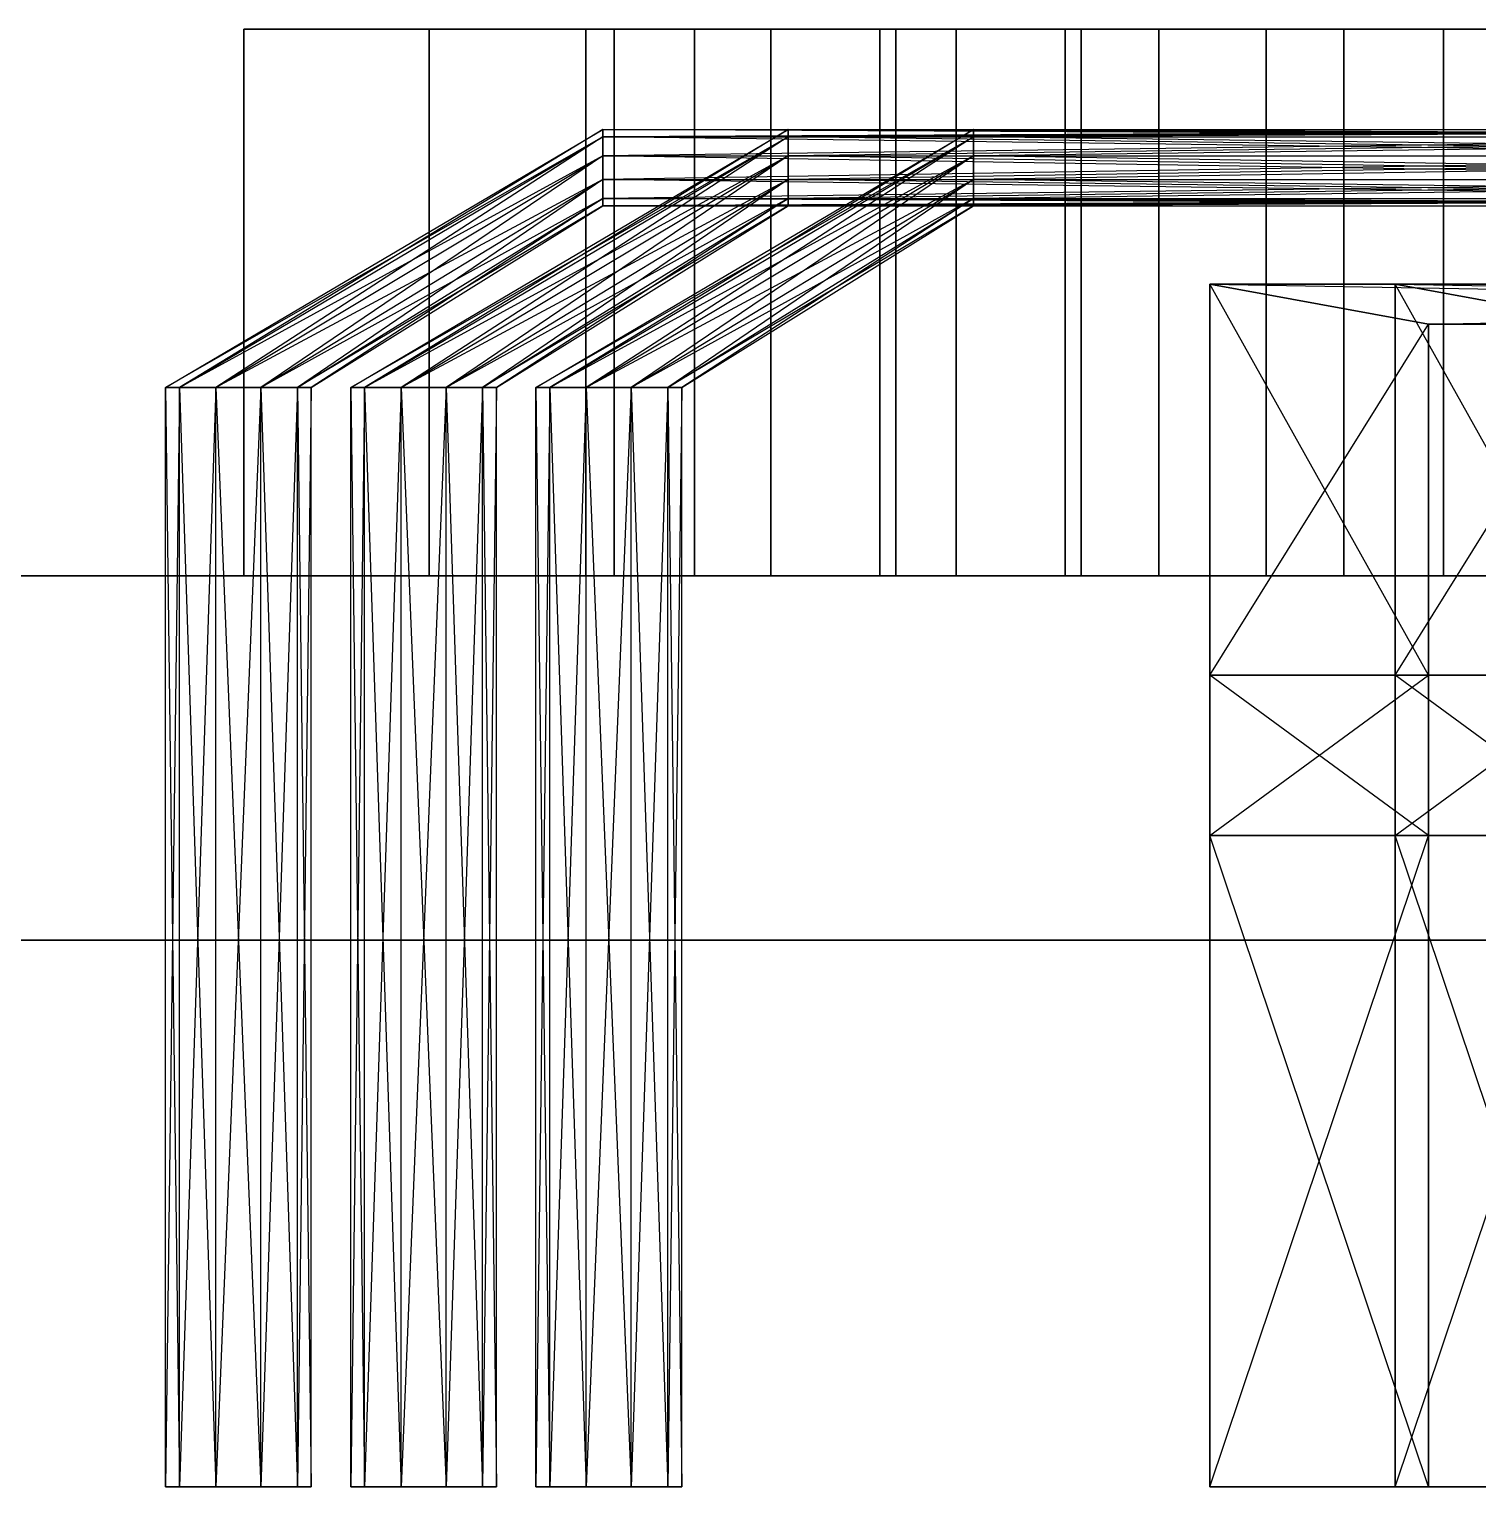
# Model space of a CAD drawing. Extents: x -2 to 217, y -2 to 10.
# Drawn here: x 12.442 to 16.416, y -2 to 2 of the extents above; entities that cross this region are included whole.
import ezdxf

# ---------------------------------------------------------------- set-up
doc = ezdxf.new("R2010")
doc.units = 0
doc.layers.add('UB3D', color=1, linetype='CONTINUOUS')

msp = doc.modelspace()

# ---------------------------------------------------------------- linework, layer by layer
at = {"layer": 'UB3D', "color": 251}
for points in [[(13.030834, 0.500101, -64.377832), (19.330834, 0.500101, -64.377832), (19.330834, 2.000101, -64.377832), (13.030834, 2.000101, -64.377832)], [(19.330834, 0.500101, -74.477832), (13.030834, 0.500101, -74.477832), (13.030834, 2.000101, -74.477832), (19.330834, 2.000101, -74.477832)], [(13.030834, 0.500101, -74.477832), (13.030834, 0.500101, -64.377832), (13.030834, 2.000101, -64.377832), (13.030834, 2.000101, -74.477832)], [(13.030834, 2.000101, -74.477832), (19.330834, 2.000101, -74.477832), (19.330834, 2.000101, -64.377832)], [(13.030834, 2.000101, -74.477832), (19.330834, 2.000101, -64.377832), (13.030834, 2.000101, -64.377832)], [(13.030834, 2.000101, -74.477832), (13.030834, 2.000101, -64.377832), (13.030834, 2.000101, -74.477832)], [(13.538834, 0.500101, -27.293832), (19.838834, 0.500101, -27.293832), (19.838834, 2.000101, -27.293832), (13.538834, 2.000101, -27.293832)], [(19.838834, 0.500101, -37.393832), (13.538834, 0.500101, -37.393832), (13.538834, 2.000101, -37.393832), (19.838834, 2.000101, -37.393832)], [(13.538834, 0.500101, -37.393832), (13.538834, 0.500101, -27.293832), (13.538834, 2.000101, -27.293832), (13.538834, 2.000101, -37.393832)], [(13.538834, 2.000101, -37.393832), (19.838834, 2.000101, -37.393832), (19.838834, 2.000101, -27.293832)], [(13.538834, 2.000101, -37.393832), (19.838834, 2.000101, -27.293832), (13.538834, 2.000101, -27.293832)], [(13.538834, 2.000101, -37.393832), (13.538834, 2.000101, -27.293832), (13.538834, 2.000101, -37.393832)], [(13.538834, 0.500101, 11.822168), (19.838834, 0.500101, 11.822168), (19.838834, 2.000101, 11.822168), (13.538834, 2.000101, 11.822168)], [(19.838834, 0.500101, 1.722168), (13.538834, 0.500101, 1.722168), (13.538834, 2.000101, 1.722168), (19.838834, 2.000101, 1.722168)], [(13.538834, 0.500101, 1.722168), (13.538834, 0.500101, 11.822168), (13.538834, 2.000101, 11.822168), (13.538834, 2.000101, 1.722168)], [(13.538834, 2.000101, 1.722168), (19.838834, 2.000101, 1.722168), (19.838834, 2.000101, 11.822168)], [(13.538834, 2.000101, 1.722168), (19.838834, 2.000101, 11.822168), (13.538834, 2.000101, 11.822168)], [(13.538834, 2.000101, 1.722168), (13.538834, 2.000101, 11.822168), (13.538834, 2.000101, 1.722168)], [(14.046834, 0.500101, 50.938168), (20.346834, 0.500101, 50.938168), (20.346834, 2.000101, 50.938168), (14.046834, 2.000101, 50.938168)], [(20.346834, 0.500101, 40.838168), (14.046834, 0.500101, 40.838168), (14.046834, 2.000101, 40.838168), (20.346834, 2.000101, 40.838168)], [(14.046834, 0.500101, 40.838168), (14.046834, 0.500101, 50.938168), (14.046834, 2.000101, 50.938168), (14.046834, 2.000101, 40.838168)], [(14.046834, 2.000101, 40.838168), (20.346834, 2.000101, 40.838168), (20.346834, 2.000101, 50.938168)], [(14.046834, 2.000101, 40.838168), (20.346834, 2.000101, 50.938168), (14.046834, 2.000101, 50.938168)], [(14.046834, 2.000101, 40.838168), (14.046834, 2.000101, 50.938168), (14.046834, 2.000101, 40.838168)], [(14.267376, 2, -68.316344), (14.267376, 0.5, -68.316344), (13.96865, 0.5, -69.03753), (13.96865, 2, -69.03753)], [(13.96865, 2, -69.03753), (13.96865, 0.5, -69.03753), (13.96865, 0.5, -69.818134), (13.96865, 2, -69.818134)], [(13.96865, 2, -69.818134), (13.96865, 0.5, -69.818134), (14.267376, 0.5, -70.539318), (14.267376, 2, -70.539318)], [(14.819346, 2, -67.764374), (14.819346, 0.5, -67.764374), (14.267376, 0.5, -68.316344), (14.267376, 2, -68.316344)], [(14.267376, 2, -70.539318), (14.267376, 0.5, -70.539318), (14.819346, 0.5, -71.09129), (14.819346, 2, -71.09129)], [(14.775376, 2, -31.232344), (14.775376, 0.5, -31.232344), (14.47665, 0.5, -31.95353), (14.47665, 2, -31.95353)], [(14.47665, 2, -31.95353), (14.47665, 0.5, -31.95353), (14.47665, 0.5, -32.734134), (14.47665, 2, -32.734134)], [(14.47665, 2, -32.734134), (14.47665, 0.5, -32.734134), (14.775376, 0.5, -33.455318), (14.775376, 2, -33.455318)], [(14.775376, 2, 7.883656), (14.775376, 0.5, 7.883656), (14.47665, 0.5, 7.16247), (14.47665, 2, 7.16247)], [(14.47665, 2, 7.16247), (14.47665, 0.5, 7.16247), (14.47665, 0.5, 6.381866), (14.47665, 2, 6.381866)], [(14.47665, 2, 6.381866), (14.47665, 0.5, 6.381866), (14.775376, 0.5, 5.660682), (14.775376, 2, 5.660682)], [(15.327346, 2, -30.680374), (15.327346, 0.5, -30.680374), (14.775376, 0.5, -31.232344), (14.775376, 2, -31.232344)], [(14.775376, 2, -33.455318), (14.775376, 0.5, -33.455318), (15.327346, 0.5, -34.00729), (15.327346, 2, -34.00729)], [(15.327346, 2, 8.435626), (15.327346, 0.5, 8.435626), (14.775376, 0.5, 7.883656), (14.775376, 2, 7.883656)], [(14.775376, 2, 5.660682), (14.775376, 0.5, 5.660682), (15.327346, 0.5, 5.10871), (15.327346, 2, 5.10871)], [(15.540532, 2, -67.465648), (15.540532, 0.5, -67.465648), (14.819346, 0.5, -67.764374), (14.819346, 2, -67.764374)], [(14.819346, 2, -71.09129), (14.819346, 0.5, -71.09129), (15.540532, 0.5, -71.390014), (15.540532, 2, -71.390014)], [(15.283376, 2, 46.999656), (15.283376, 0.5, 46.999656), (14.98465, 0.5, 46.27847), (14.98465, 2, 46.27847)], [(14.98465, 2, 46.27847), (14.98465, 0.5, 46.27847), (14.98465, 0.5, 45.497866), (14.98465, 2, 45.497866)], [(14.98465, 2, 45.497866), (14.98465, 0.5, 45.497866), (15.283376, 0.5, 44.776682), (15.283376, 2, 44.776682)], [(15.835346, 2, 47.551626), (15.835346, 0.5, 47.551626), (15.283376, 0.5, 46.999656), (15.283376, 2, 46.999656)], [(15.283376, 2, 44.776682), (15.283376, 0.5, 44.776682), (15.835346, 0.5, 44.22471), (15.835346, 2, 44.22471)], [(16.048532, 2, -30.381648), (16.048532, 0.5, -30.381648), (15.327346, 0.5, -30.680374), (15.327346, 2, -30.680374)], [(15.327346, 2, -34.00729), (15.327346, 0.5, -34.00729), (16.048532, 0.5, -34.306014), (16.048532, 2, -34.306014)], [(16.048532, 2, 8.734352), (16.048532, 0.5, 8.734352), (15.327346, 0.5, 8.435626), (15.327346, 2, 8.435626)], [(15.327346, 2, 5.10871), (15.327346, 0.5, 5.10871), (16.048532, 0.5, 4.809986), (16.048532, 2, 4.809986)], [(16.321136, 2, -67.465648), (16.321136, 0.5, -67.465648), (15.540532, 0.5, -67.465648), (15.540532, 2, -67.465648)], [(15.540532, 2, -71.390014), (15.540532, 0.5, -71.390014), (16.321136, 0.5, -71.390014), (16.321136, 2, -71.390014)], [(16.556532, 2, 47.850352), (16.556532, 0.5, 47.850352), (15.835346, 0.5, 47.551626), (15.835346, 2, 47.551626)], [(15.835346, 2, 44.22471), (15.835346, 0.5, 44.22471), (16.556532, 0.5, 43.925986), (16.556532, 2, 43.925986)], [(16.829136, 2, -30.381648), (16.829136, 0.5, -30.381648), (16.048532, 0.5, -30.381648), (16.048532, 2, -30.381648)], [(16.048532, 2, -34.306014), (16.048532, 0.5, -34.306014), (16.829136, 0.5, -34.306014), (16.829136, 2, -34.306014)], [(16.829136, 2, 8.734352), (16.829136, 0.5, 8.734352), (16.048532, 0.5, 8.734352), (16.048532, 2, 8.734352)], [(16.048532, 2, 4.809986), (16.048532, 0.5, 4.809986), (16.829136, 0.5, 4.809986), (16.829136, 2, 4.809986)], [(17.04232, 2, -67.764374), (17.04232, 0.5, -67.764374), (16.321136, 0.5, -67.465648), (16.321136, 2, -67.465648)], [(16.321136, 2, -71.390014), (16.321136, 0.5, -71.390014), (17.04232, 0.5, -71.09129), (17.04232, 2, -71.09129)], [(13.030834, 0.500101, -64.377832), (19.330834, 0.500101, -64.377832), (19.330834, 0.500101, -74.477832)], [(13.030834, 0.500101, -64.377832), (19.330834, 0.500101, -74.477832), (13.030834, 0.500101, -74.477832)], [(13.030834, 0.500101, -64.377832), (13.030834, 0.500101, -74.477832), (13.030834, 0.500101, -64.377832)], [(13.538834, 0.500101, -27.293832), (19.838834, 0.500101, -27.293832), (19.838834, 0.500101, -37.393832)], [(13.538834, 0.500101, -27.293832), (19.838834, 0.500101, -37.393832), (13.538834, 0.500101, -37.393832)], [(13.538834, 0.500101, -27.293832), (13.538834, 0.500101, -37.393832), (13.538834, 0.500101, -27.293832)], [(13.538834, 0.500101, 11.822168), (19.838834, 0.500101, 11.822168), (19.838834, 0.500101, 1.722168)], [(13.538834, 0.500101, 11.822168), (19.838834, 0.500101, 1.722168), (13.538834, 0.500101, 1.722168)], [(13.538834, 0.500101, 11.822168), (13.538834, 0.500101, 1.722168), (13.538834, 0.500101, 11.822168)], [(14.046834, 0.500101, 50.938168), (20.346834, 0.500101, 50.938168), (20.346834, 0.500101, 40.838168)], [(14.046834, 0.500101, 50.938168), (20.346834, 0.500101, 40.838168), (14.046834, 0.500101, 40.838168)], [(14.046834, 0.500101, 50.938168), (14.046834, 0.500101, 40.838168), (14.046834, 0.500101, 50.938168)]]:
    msp.add_3dface(points, dxfattribs=at)
at = {"layer": 'UB3D', "color": 254}
for points in [[(14.016, 1.705058, -53.7304), (12.816, 1.016807, -53.848), (14.016, 1.725101, -53.848)], [(12.816, 1.016807, -53.848), (14.016, 1.725101, -53.848), (12.8542, 1.016807, -53.9656)], [(14.016, 1.725101, -53.848), (12.8542, 1.016807, -53.9656), (14.016, 1.705058, -53.9656)], [(14.524, 1.705058, -16.6464), (13.324, 1.016807, -16.764), (14.524, 1.725101, -16.764)], [(13.324, 1.016807, -16.764), (14.524, 1.725101, -16.764), (13.3622, 1.016807, -16.8816)], [(14.524, 1.705058, 22.4696), (13.324, 1.016807, 22.352), (14.524, 1.725101, 22.352)], [(13.324, 1.016807, 22.352), (14.524, 1.725101, 22.352), (13.3622, 1.016807, 22.2344)], [(14.524, 1.725101, -16.764), (13.3622, 1.016807, -16.8816), (14.524, 1.705058, -16.8816)], [(14.524, 1.725101, 22.352), (13.3622, 1.016807, 22.2344), (14.524, 1.705058, 22.2344)], [(15.032, 1.705058, 61.5856), (13.832, 1.016807, 61.468), (15.032, 1.725101, 61.468)], [(13.832, 1.016807, 61.468), (15.032, 1.725101, 61.468), (13.8702, 1.016807, 61.3504)], [(15.032, 1.725101, 61.468), (13.8702, 1.016807, 61.3504), (15.032, 1.705058, 61.3504)], [(14.016, 1.705058, -53.7304), (18.016, 1.705058, -53.7304), (14.016, 1.725101, -53.848)], [(18.016, 1.705058, -53.7304), (14.016, 1.725101, -53.848), (18.016, 1.725101, -53.848)], [(14.016, 1.725101, -53.848), (18.016, 1.725101, -53.848), (14.016, 1.705058, -53.9656)], [(18.016, 1.725101, -53.848), (14.016, 1.705058, -53.9656), (18.016, 1.705058, -53.9656)], [(14.524, 1.705058, -16.6464), (18.524, 1.705058, -16.6464), (14.524, 1.725101, -16.764)], [(18.524, 1.705058, -16.6464), (14.524, 1.725101, -16.764), (18.524, 1.725101, -16.764)], [(14.524, 1.725101, -16.764), (18.524, 1.725101, -16.764), (14.524, 1.705058, -16.8816)], [(18.524, 1.725101, -16.764), (14.524, 1.705058, -16.8816), (18.524, 1.705058, -16.8816)], [(14.524, 1.705058, 22.4696), (18.524, 1.705058, 22.4696), (14.524, 1.725101, 22.352)], [(18.524, 1.705058, 22.4696), (14.524, 1.725101, 22.352), (18.524, 1.725101, 22.352)], [(14.524, 1.725101, 22.352), (18.524, 1.725101, 22.352), (14.524, 1.705058, 22.2344)], [(18.524, 1.725101, 22.352), (14.524, 1.705058, 22.2344), (18.524, 1.705058, 22.2344)], [(15.032, 1.705058, 61.5856), (19.032, 1.705058, 61.5856), (15.032, 1.725101, 61.468)], [(19.032, 1.705058, 61.5856), (15.032, 1.725101, 61.468), (19.032, 1.725101, 61.468)], [(15.032, 1.725101, 61.468), (19.032, 1.725101, 61.468), (15.032, 1.705058, 61.3504)], [(19.032, 1.725101, 61.468), (15.032, 1.705058, 61.3504), (19.032, 1.705058, 61.3504)], [(12.8542, 1.016807, -53.7304), (14.016, 1.705058, -53.7304), (12.816, 1.016807, -53.848)], [(14.016, 1.652592, -53.6578), (12.8542, 1.016807, -53.7304), (14.016, 1.705058, -53.7304)], [(12.8542, 1.016807, -53.9656), (14.016, 1.705058, -53.9656), (12.9542, 1.016807, -54.0382)], [(14.016, 1.705058, -53.9656), (12.9542, 1.016807, -54.0382), (14.016, 1.652592, -54.0382)], [(13.3622, 1.016807, -16.6464), (14.524, 1.705058, -16.6464), (13.324, 1.016807, -16.764)], [(13.3622, 1.016807, 22.4696), (14.524, 1.705058, 22.4696), (13.324, 1.016807, 22.352)], [(14.524, 1.652592, -16.5738), (13.3622, 1.016807, -16.6464), (14.524, 1.705058, -16.6464)], [(13.3622, 1.016807, -16.8816), (14.524, 1.705058, -16.8816), (13.4622, 1.016807, -16.9542)], [(14.524, 1.652592, 22.5422), (13.3622, 1.016807, 22.4696), (14.524, 1.705058, 22.4696)], [(13.3622, 1.016807, 22.2344), (14.524, 1.705058, 22.2344), (13.4622, 1.016807, 22.1618)], [(14.524, 1.705058, -16.8816), (13.4622, 1.016807, -16.9542), (14.524, 1.652592, -16.9542)], [(14.524, 1.705058, 22.2344), (13.4622, 1.016807, 22.1618), (14.524, 1.652592, 22.1618)], [(13.8702, 1.016807, 61.5856), (15.032, 1.705058, 61.5856), (13.832, 1.016807, 61.468)], [(15.032, 1.652592, 61.6582), (13.8702, 1.016807, 61.5856), (15.032, 1.705058, 61.5856)], [(13.8702, 1.016807, 61.3504), (15.032, 1.705058, 61.3504), (13.9702, 1.016807, 61.2778)], [(15.032, 1.705058, 61.3504), (13.9702, 1.016807, 61.2778), (15.032, 1.652592, 61.2778)], [(14.016, 1.652592, -53.6578), (18.016, 1.652592, -53.6578), (14.016, 1.705058, -53.7304)], [(18.016, 1.652592, -53.6578), (14.016, 1.705058, -53.7304), (18.016, 1.705058, -53.7304)], [(14.016, 1.705058, -53.9656), (18.016, 1.705058, -53.9656), (14.016, 1.652592, -54.0382)], [(18.016, 1.705058, -53.9656), (14.016, 1.652592, -54.0382), (18.016, 1.652592, -54.0382)], [(14.524, 1.652592, -16.5738), (18.524, 1.652592, -16.5738), (14.524, 1.705058, -16.6464)], [(18.524, 1.652592, -16.5738), (14.524, 1.705058, -16.6464), (18.524, 1.705058, -16.6464)], [(14.524, 1.705058, -16.8816), (18.524, 1.705058, -16.8816), (14.524, 1.652592, -16.9542)], [(18.524, 1.705058, -16.8816), (14.524, 1.652592, -16.9542), (18.524, 1.652592, -16.9542)], [(14.524, 1.652592, 22.5422), (18.524, 1.652592, 22.5422), (14.524, 1.705058, 22.4696)], [(18.524, 1.652592, 22.5422), (14.524, 1.705058, 22.4696), (18.524, 1.705058, 22.4696)], [(14.524, 1.705058, 22.2344), (18.524, 1.705058, 22.2344), (14.524, 1.652592, 22.1618)], [(18.524, 1.705058, 22.2344), (14.524, 1.652592, 22.1618), (18.524, 1.652592, 22.1618)], [(15.032, 1.652592, 61.6582), (19.032, 1.652592, 61.6582), (15.032, 1.705058, 61.5856)], [(19.032, 1.652592, 61.6582), (15.032, 1.705058, 61.5856), (19.032, 1.705058, 61.5856)], [(15.032, 1.705058, 61.3504), (19.032, 1.705058, 61.3504), (15.032, 1.652592, 61.2778)], [(19.032, 1.705058, 61.3504), (15.032, 1.652592, 61.2778), (19.032, 1.652592, 61.2778)], [(12.9542, 1.016807, -53.6578), (14.016, 1.652592, -53.6578), (12.8542, 1.016807, -53.7304)], [(14.016, 1.587744, -53.6578), (12.9542, 1.016807, -53.6578), (14.016, 1.652592, -53.6578)], [(12.9542, 1.016807, -54.0382), (14.016, 1.652592, -54.0382), (13.0778, 1.016807, -54.0382)], [(14.016, 1.652592, -54.0382), (13.0778, 1.016807, -54.0382), (14.016, 1.587744, -54.0382)], [(13.4622, 1.016807, -16.5738), (14.524, 1.652592, -16.5738), (13.3622, 1.016807, -16.6464)], [(13.4622, 1.016807, 22.5422), (14.524, 1.652592, 22.5422), (13.3622, 1.016807, 22.4696)], [(14.524, 1.587744, -16.5738), (13.4622, 1.016807, -16.5738), (14.524, 1.652592, -16.5738)], [(13.4622, 1.016807, -16.9542), (14.524, 1.652592, -16.9542), (13.5858, 1.016807, -16.9542)], [(14.524, 1.587744, 22.5422), (13.4622, 1.016807, 22.5422), (14.524, 1.652592, 22.5422)], [(13.4622, 1.016807, 22.1618), (14.524, 1.652592, 22.1618), (13.5858, 1.016807, 22.1618)], [(14.524, 1.652592, -16.9542), (13.5858, 1.016807, -16.9542), (14.524, 1.587744, -16.9542)], [(14.524, 1.652592, 22.1618), (13.5858, 1.016807, 22.1618), (14.524, 1.587744, 22.1618)], [(13.9702, 1.016807, 61.6582), (15.032, 1.652592, 61.6582), (13.8702, 1.016807, 61.5856)], [(15.032, 1.587744, 61.6582), (13.9702, 1.016807, 61.6582), (15.032, 1.652592, 61.6582)], [(13.9702, 1.016807, 61.2778), (15.032, 1.652592, 61.2778), (14.0938, 1.016807, 61.2778)], [(14.016, 1.587744, -53.6578), (18.016, 1.587744, -53.6578), (14.016, 1.652592, -53.6578)], [(18.016, 1.587744, -53.6578), (14.016, 1.652592, -53.6578), (18.016, 1.652592, -53.6578)], [(14.016, 1.652592, -54.0382), (18.016, 1.652592, -54.0382), (14.016, 1.587744, -54.0382)], [(18.016, 1.652592, -54.0382), (14.016, 1.587744, -54.0382), (18.016, 1.587744, -54.0382)], [(15.032, 1.652592, 61.2778), (14.0938, 1.016807, 61.2778), (15.032, 1.587744, 61.2778)], [(14.524, 1.587744, -16.5738), (18.524, 1.587744, -16.5738), (14.524, 1.652592, -16.5738)], [(18.524, 1.587744, -16.5738), (14.524, 1.652592, -16.5738), (18.524, 1.652592, -16.5738)], [(14.524, 1.652592, -16.9542), (18.524, 1.652592, -16.9542), (14.524, 1.587744, -16.9542)], [(18.524, 1.652592, -16.9542), (14.524, 1.587744, -16.9542), (18.524, 1.587744, -16.9542)], [(14.524, 1.587744, 22.5422), (18.524, 1.587744, 22.5422), (14.524, 1.652592, 22.5422)], [(18.524, 1.587744, 22.5422), (14.524, 1.652592, 22.5422), (18.524, 1.652592, 22.5422)], [(14.524, 1.652592, 22.1618), (18.524, 1.652592, 22.1618), (14.524, 1.587744, 22.1618)], [(18.524, 1.652592, 22.1618), (14.524, 1.587744, 22.1618), (18.524, 1.587744, 22.1618)], [(15.032, 1.587744, 61.6582), (19.032, 1.587744, 61.6582), (15.032, 1.652592, 61.6582)], [(19.032, 1.587744, 61.6582), (15.032, 1.652592, 61.6582), (19.032, 1.652592, 61.6582)], [(15.032, 1.652592, 61.2778), (19.032, 1.652592, 61.2778), (15.032, 1.587744, 61.2778)], [(19.032, 1.652592, 61.2778), (15.032, 1.587744, 61.2778), (19.032, 1.587744, 61.2778)], [(13.0778, 1.016807, -53.6578), (14.016, 1.587744, -53.6578), (12.9542, 1.016807, -53.6578)], [(14.016, 1.535278, -53.7304), (13.0778, 1.016807, -53.6578), (14.016, 1.587744, -53.6578)], [(13.0778, 1.016807, -54.0382), (14.016, 1.587744, -54.0382), (13.1778, 1.016807, -53.9656)], [(14.016, 1.587744, -54.0382), (13.1778, 1.016807, -53.9656), (14.016, 1.535278, -53.9656)], [(13.5858, 1.016807, -16.5738), (14.524, 1.587744, -16.5738), (13.4622, 1.016807, -16.5738)], [(13.5858, 1.016807, 22.5422), (14.524, 1.587744, 22.5422), (13.4622, 1.016807, 22.5422)], [(14.524, 1.535278, -16.6464), (13.5858, 1.016807, -16.5738), (14.524, 1.587744, -16.5738)], [(13.5858, 1.016807, -16.9542), (14.524, 1.587744, -16.9542), (13.6858, 1.016807, -16.8816)], [(14.524, 1.535278, 22.4696), (13.5858, 1.016807, 22.5422), (14.524, 1.587744, 22.5422)], [(13.5858, 1.016807, 22.1618), (14.524, 1.587744, 22.1618), (13.6858, 1.016807, 22.2344)], [(14.524, 1.587744, -16.9542), (13.6858, 1.016807, -16.8816), (14.524, 1.535278, -16.8816)], [(14.524, 1.587744, 22.1618), (13.6858, 1.016807, 22.2344), (14.524, 1.535278, 22.2344)], [(14.0938, 1.016807, 61.6582), (15.032, 1.587744, 61.6582), (13.9702, 1.016807, 61.6582)], [(14.016, 1.535278, -53.7304), (18.016, 1.535278, -53.7304), (14.016, 1.587744, -53.6578)], [(18.016, 1.535278, -53.7304), (14.016, 1.587744, -53.6578), (18.016, 1.587744, -53.6578)], [(14.016, 1.587744, -54.0382), (18.016, 1.587744, -54.0382), (14.016, 1.535278, -53.9656)], [(18.016, 1.587744, -54.0382), (14.016, 1.535278, -53.9656), (18.016, 1.535278, -53.9656)], [(15.032, 1.535278, 61.5856), (14.0938, 1.016807, 61.6582), (15.032, 1.587744, 61.6582)], [(14.0938, 1.016807, 61.2778), (15.032, 1.587744, 61.2778), (14.1938, 1.016807, 61.3504)], [(15.032, 1.587744, 61.2778), (14.1938, 1.016807, 61.3504), (15.032, 1.535278, 61.3504)], [(14.524, 1.535278, -16.6464), (18.524, 1.535278, -16.6464), (14.524, 1.587744, -16.5738)], [(18.524, 1.535278, -16.6464), (14.524, 1.587744, -16.5738), (18.524, 1.587744, -16.5738)], [(14.524, 1.587744, -16.9542), (18.524, 1.587744, -16.9542), (14.524, 1.535278, -16.8816)], [(18.524, 1.587744, -16.9542), (14.524, 1.535278, -16.8816), (18.524, 1.535278, -16.8816)], [(14.524, 1.535278, 22.4696), (18.524, 1.535278, 22.4696), (14.524, 1.587744, 22.5422)], [(18.524, 1.535278, 22.4696), (14.524, 1.587744, 22.5422), (18.524, 1.587744, 22.5422)], [(14.524, 1.587744, 22.1618), (18.524, 1.587744, 22.1618), (14.524, 1.535278, 22.2344)], [(18.524, 1.587744, 22.1618), (14.524, 1.535278, 22.2344), (18.524, 1.535278, 22.2344)], [(15.032, 1.535278, 61.5856), (19.032, 1.535278, 61.5856), (15.032, 1.587744, 61.6582)], [(19.032, 1.535278, 61.5856), (15.032, 1.587744, 61.6582), (19.032, 1.587744, 61.6582)], [(15.032, 1.587744, 61.2778), (19.032, 1.587744, 61.2778), (15.032, 1.535278, 61.3504)], [(19.032, 1.587744, 61.2778), (15.032, 1.535278, 61.3504), (19.032, 1.535278, 61.3504)], [(13.1778, 1.016807, -53.848), (14.016, 1.535278, -53.7304), (13.0778, 1.016807, -53.6578)], [(14.016, 1.515236, -53.848), (13.1778, 1.016807, -53.848), (14.016, 1.535278, -53.7304)], [(13.1778, 1.016807, -53.9656), (14.016, 1.535278, -53.9656), (13.216, 1.016807, -53.848)], [(14.016, 1.535278, -53.9656), (13.216, 1.016807, -53.848), (14.016, 1.515236, -53.848)], [(13.6858, 1.016807, -16.764), (14.524, 1.535278, -16.6464), (13.5858, 1.016807, -16.5738)], [(13.6858, 1.016807, 22.352), (14.524, 1.535278, 22.4696), (13.5858, 1.016807, 22.5422)], [(14.524, 1.515236, -16.764), (13.6858, 1.016807, -16.764), (14.524, 1.535278, -16.6464)], [(13.6858, 1.016807, -16.8816), (14.524, 1.535278, -16.8816), (13.724, 1.016807, -16.764)], [(14.524, 1.515236, 22.352), (13.6858, 1.016807, 22.352), (14.524, 1.535278, 22.4696)], [(13.6858, 1.016807, 22.2344), (14.524, 1.535278, 22.2344), (13.724, 1.016807, 22.352)], [(14.524, 1.535278, -16.8816), (13.724, 1.016807, -16.764), (14.524, 1.515236, -16.764)], [(14.524, 1.535278, 22.2344), (13.724, 1.016807, 22.352), (14.524, 1.515236, 22.352)], [(14.016, 1.515236, -53.848), (18.016, 1.515236, -53.848), (14.016, 1.535278, -53.7304)], [(18.016, 1.515236, -53.848), (14.016, 1.535278, -53.7304), (18.016, 1.535278, -53.7304)], [(14.016, 1.535278, -53.9656), (18.016, 1.535278, -53.9656), (14.016, 1.515236, -53.848)], [(18.016, 1.535278, -53.9656), (14.016, 1.515236, -53.848), (18.016, 1.515236, -53.848)], [(14.1938, 1.016807, 61.468), (15.032, 1.535278, 61.5856), (14.0938, 1.016807, 61.6582)], [(15.032, 1.515236, 61.468), (14.1938, 1.016807, 61.468), (15.032, 1.535278, 61.5856)], [(14.1938, 1.016807, 61.3504), (15.032, 1.535278, 61.3504), (14.232, 1.016807, 61.468)], [(15.032, 1.535278, 61.3504), (14.232, 1.016807, 61.468), (15.032, 1.515236, 61.468)], [(14.524, 1.515236, -16.764), (18.524, 1.515236, -16.764), (14.524, 1.535278, -16.6464)], [(18.524, 1.515236, -16.764), (14.524, 1.535278, -16.6464), (18.524, 1.535278, -16.6464)], [(14.524, 1.535278, -16.8816), (18.524, 1.535278, -16.8816), (14.524, 1.515236, -16.764)], [(18.524, 1.535278, -16.8816), (14.524, 1.515236, -16.764), (18.524, 1.515236, -16.764)], [(14.524, 1.515236, 22.352), (18.524, 1.515236, 22.352), (14.524, 1.535278, 22.4696)], [(18.524, 1.515236, 22.352), (14.524, 1.535278, 22.4696), (18.524, 1.535278, 22.4696)], [(14.524, 1.535278, 22.2344), (18.524, 1.535278, 22.2344), (14.524, 1.515236, 22.352)], [(18.524, 1.535278, 22.2344), (14.524, 1.515236, 22.352), (18.524, 1.515236, 22.352)], [(15.032, 1.515236, 61.468), (19.032, 1.515236, 61.468), (15.032, 1.535278, 61.5856)], [(19.032, 1.515236, 61.468), (15.032, 1.535278, 61.5856), (19.032, 1.535278, 61.5856)], [(15.032, 1.535278, 61.3504), (19.032, 1.535278, 61.3504), (15.032, 1.515236, 61.468)], [(19.032, 1.535278, 61.3504), (15.032, 1.515236, 61.468), (19.032, 1.515236, 61.468)], [(13.216, 1.016807, -53.848), (14.016, 1.515236, -53.848), (13.1778, 1.016807, -53.848)], [(13.724, 1.016807, -16.764), (14.524, 1.515236, -16.764), (13.6858, 1.016807, -16.764)], [(13.724, 1.016807, 22.352), (14.524, 1.515236, 22.352), (13.6858, 1.016807, 22.352)], [(14.232, 1.016807, 61.468), (15.032, 1.515236, 61.468), (14.1938, 1.016807, 61.468)], [(15.680834, 0.227569, -69.810332), (15.680834, 0.227569, -69.085332), (15.680834, 1.3001, -69.810332)], [(15.680834, 0.227569, -69.085332), (15.680834, 1.3001, -69.810332), (15.680834, 1.3001, -69.085332)], [(15.680834, 1.3001, -69.810332), (15.680834, 1.3001, -69.085332), (21.980834, 1.3001, -69.810332)], [(15.680834, 1.3001, -69.085332), (21.980834, 1.3001, -69.810332), (21.980834, 1.3001, -69.085332)], [(15.680834, 0.227569, -69.810332), (16.280834, 1.190097, -69.810332), (15.680834, 1.3001, -69.810332)], [(16.280834, 1.190097, -69.810332), (15.680834, 1.3001, -69.810332), (21.980834, 1.190097, -69.810332)], [(15.680834, 1.3001, -69.810332), (21.980834, 1.190097, -69.810332), (21.980834, 1.3001, -69.810332)], [(15.680834, 0.227569, -69.085332), (16.280834, 0.227569, -69.085332), (15.680834, 1.3001, -69.085332)], [(16.280834, 0.227569, -69.085332), (15.680834, 1.3001, -69.085332), (16.280834, 1.190097, -69.085332)], [(15.680834, 1.3001, -69.085332), (16.280834, 1.190097, -69.085332), (21.980834, 1.3001, -69.085332)], [(16.188834, 0.227569, -32.726332), (16.188834, 0.227569, -32.001332), (16.188834, 1.3001, -32.726332)], [(16.188834, 0.227569, -32.001332), (16.188834, 1.3001, -32.726332), (16.188834, 1.3001, -32.001332)], [(16.188834, 1.3001, -32.726332), (16.188834, 1.3001, -32.001332), (22.488834, 1.3001, -32.726332)], [(16.188834, 1.3001, -32.001332), (22.488834, 1.3001, -32.726332), (22.488834, 1.3001, -32.001332)], [(16.188834, 0.227569, -32.726332), (16.788834, 1.190097, -32.726332), (16.188834, 1.3001, -32.726332)], [(16.788834, 1.190097, -32.726332), (16.188834, 1.3001, -32.726332), (22.488834, 1.190097, -32.726332)], [(16.188834, 1.3001, -32.726332), (22.488834, 1.190097, -32.726332), (22.488834, 1.3001, -32.726332)], [(16.188834, 0.227569, -32.001332), (16.788834, 0.227569, -32.001332), (16.188834, 1.3001, -32.001332)], [(16.788834, 0.227569, -32.001332), (16.188834, 1.3001, -32.001332), (16.788834, 1.190097, -32.001332)], [(16.188834, 1.3001, -32.001332), (16.788834, 1.190097, -32.001332), (22.488834, 1.3001, -32.001332)], [(16.188834, 0.227569, 6.389668), (16.188834, 0.227569, 7.114668), (16.188834, 1.3001, 6.389668)], [(16.188834, 0.227569, 7.114668), (16.188834, 1.3001, 6.389668), (16.188834, 1.3001, 7.114668)], [(16.188834, 1.3001, 6.389668), (16.188834, 1.3001, 7.114668), (22.488834, 1.3001, 6.389668)], [(16.188834, 1.3001, 7.114668), (22.488834, 1.3001, 6.389668), (22.488834, 1.3001, 7.114668)], [(16.188834, 0.227569, 6.389668), (16.788834, 1.190097, 6.389668), (16.188834, 1.3001, 6.389668)], [(16.788834, 1.190097, 6.389668), (16.188834, 1.3001, 6.389668), (22.488834, 1.190097, 6.389668)], [(16.188834, 1.3001, 6.389668), (22.488834, 1.190097, 6.389668), (22.488834, 1.3001, 6.389668)], [(16.188834, 0.227569, 7.114668), (16.788834, 0.227569, 7.114668), (16.188834, 1.3001, 7.114668)], [(16.788834, 0.227569, 7.114668), (16.188834, 1.3001, 7.114668), (16.788834, 1.190097, 7.114668)], [(16.188834, 1.3001, 7.114668), (16.788834, 1.190097, 7.114668), (22.488834, 1.3001, 7.114668)], [(16.280834, 1.190097, -69.085332), (21.980834, 1.3001, -69.085332), (21.980834, 1.190097, -69.085332)], [(16.280834, 0.227569, -69.810332), (15.680834, 0.227569, -69.810332), (16.280834, 1.190097, -69.810332)], [(16.788834, 0.227569, -32.726332), (16.188834, 0.227569, -32.726332), (16.788834, 1.190097, -32.726332)], [(16.788834, 0.227569, 6.389668), (16.188834, 0.227569, 6.389668), (16.788834, 1.190097, 6.389668)], [(21.980834, 1.190097, -69.810332), (21.980834, 1.190097, -69.085332), (16.280834, 1.190097, -69.810332)], [(21.980834, 1.190097, -69.085332), (16.280834, 1.190097, -69.810332), (16.280834, 1.190097, -69.085332)], [(16.280834, 1.190097, -69.810332), (16.280834, 1.190097, -69.085332), (16.280834, 0.227569, -69.810332)], [(16.280834, 1.190097, -69.085332), (16.280834, 0.227569, -69.810332), (16.280834, 0.227569, -69.085332)], [(12.8542, -2, -53.7304), (12.8542, 1.016807, -53.7304), (12.816, -2, -53.848)], [(12.8542, 1.016807, -53.7304), (12.816, -2, -53.848), (12.816, 1.016807, -53.848)], [(12.816, -2, -53.848), (12.816, 1.016807, -53.848), (12.8542, -2, -53.9656)], [(12.816, 1.016807, -53.848), (12.8542, -2, -53.9656), (12.8542, 1.016807, -53.9656)], [(12.9542, -2, -53.6578), (12.9542, 1.016807, -53.6578), (12.8542, -2, -53.7304)], [(12.9542, 1.016807, -53.6578), (12.8542, -2, -53.7304), (12.8542, 1.016807, -53.7304)], [(12.8542, -2, -53.9656), (12.8542, 1.016807, -53.9656), (12.9542, -2, -54.0382)], [(12.8542, 1.016807, -53.9656), (12.9542, -2, -54.0382), (12.9542, 1.016807, -54.0382)], [(13.0778, -2, -53.6578), (13.0778, 1.016807, -53.6578), (12.9542, -2, -53.6578)], [(13.0778, 1.016807, -53.6578), (12.9542, -2, -53.6578), (12.9542, 1.016807, -53.6578)], [(12.9542, -2, -54.0382), (12.9542, 1.016807, -54.0382), (13.0778, -2, -54.0382)], [(12.9542, 1.016807, -54.0382), (13.0778, -2, -54.0382), (13.0778, 1.016807, -54.0382)], [(13.1778, -2, -53.7304), (13.1778, 1.016807, -53.848), (13.0778, -2, -53.6578)], [(13.1778, 1.016807, -53.848), (13.0778, -2, -53.6578), (13.0778, 1.016807, -53.6578)], [(13.0778, -2, -54.0382), (13.0778, 1.016807, -54.0382), (13.1778, -2, -53.9656)], [(13.0778, 1.016807, -54.0382), (13.1778, -2, -53.9656), (13.1778, 1.016807, -53.9656)], [(13.216, -2, -53.848), (13.216, 1.016807, -53.848), (13.1778, -2, -53.7304)], [(13.216, 1.016807, -53.848), (13.1778, -2, -53.7304), (13.1778, 1.016807, -53.848)], [(13.1778, -2, -53.9656), (13.1778, 1.016807, -53.9656), (13.216, -2, -53.848)], [(13.1778, 1.016807, -53.9656), (13.216, -2, -53.848), (13.216, 1.016807, -53.848)], [(13.3622, -2, -16.6464), (13.3622, 1.016807, -16.6464), (13.324, -2, -16.764)], [(13.3622, 1.016807, -16.6464), (13.324, -2, -16.764), (13.324, 1.016807, -16.764)], [(13.324, -2, -16.764), (13.324, 1.016807, -16.764), (13.3622, -2, -16.8816)], [(13.324, 1.016807, -16.764), (13.3622, -2, -16.8816), (13.3622, 1.016807, -16.8816)], [(13.3622, -2, 22.4696), (13.3622, 1.016807, 22.4696), (13.324, -2, 22.352)], [(13.3622, 1.016807, 22.4696), (13.324, -2, 22.352), (13.324, 1.016807, 22.352)], [(13.324, -2, 22.352), (13.324, 1.016807, 22.352), (13.3622, -2, 22.2344)], [(13.324, 1.016807, 22.352), (13.3622, -2, 22.2344), (13.3622, 1.016807, 22.2344)], [(13.4622, -2, -16.5738), (13.4622, 1.016807, -16.5738), (13.3622, -2, -16.6464)], [(13.4622, 1.016807, -16.5738), (13.3622, -2, -16.6464), (13.3622, 1.016807, -16.6464)], [(13.3622, -2, -16.8816), (13.3622, 1.016807, -16.8816), (13.4622, -2, -16.9542)], [(13.3622, 1.016807, -16.8816), (13.4622, -2, -16.9542), (13.4622, 1.016807, -16.9542)], [(13.4622, -2, 22.5422), (13.4622, 1.016807, 22.5422), (13.3622, -2, 22.4696)], [(13.4622, 1.016807, 22.5422), (13.3622, -2, 22.4696), (13.3622, 1.016807, 22.4696)], [(13.3622, -2, 22.2344), (13.3622, 1.016807, 22.2344), (13.4622, -2, 22.1618)], [(13.3622, 1.016807, 22.2344), (13.4622, -2, 22.1618), (13.4622, 1.016807, 22.1618)], [(13.5858, -2, -16.5738), (13.5858, 1.016807, -16.5738), (13.4622, -2, -16.5738)], [(13.5858, 1.016807, -16.5738), (13.4622, -2, -16.5738), (13.4622, 1.016807, -16.5738)], [(13.4622, -2, -16.9542), (13.4622, 1.016807, -16.9542), (13.5858, -2, -16.9542)], [(13.4622, 1.016807, -16.9542), (13.5858, -2, -16.9542), (13.5858, 1.016807, -16.9542)], [(13.5858, -2, 22.5422), (13.5858, 1.016807, 22.5422), (13.4622, -2, 22.5422)], [(13.5858, 1.016807, 22.5422), (13.4622, -2, 22.5422), (13.4622, 1.016807, 22.5422)], [(13.4622, -2, 22.1618), (13.4622, 1.016807, 22.1618), (13.5858, -2, 22.1618)], [(13.4622, 1.016807, 22.1618), (13.5858, -2, 22.1618), (13.5858, 1.016807, 22.1618)], [(13.6858, -2, -16.6464), (13.6858, 1.016807, -16.764), (13.5858, -2, -16.5738)], [(13.6858, 1.016807, -16.764), (13.5858, -2, -16.5738), (13.5858, 1.016807, -16.5738)], [(13.5858, -2, -16.9542), (13.5858, 1.016807, -16.9542), (13.6858, -2, -16.8816)], [(13.5858, 1.016807, -16.9542), (13.6858, -2, -16.8816), (13.6858, 1.016807, -16.8816)], [(13.6858, -2, 22.4696), (13.6858, 1.016807, 22.352), (13.5858, -2, 22.5422)], [(13.6858, 1.016807, 22.352), (13.5858, -2, 22.5422), (13.5858, 1.016807, 22.5422)], [(13.5858, -2, 22.1618), (13.5858, 1.016807, 22.1618), (13.6858, -2, 22.2344)], [(13.5858, 1.016807, 22.1618), (13.6858, -2, 22.2344), (13.6858, 1.016807, 22.2344)], [(13.724, -2, -16.764), (13.724, 1.016807, -16.764), (13.6858, -2, -16.6464)], [(13.724, 1.016807, -16.764), (13.6858, -2, -16.6464), (13.6858, 1.016807, -16.764)], [(13.6858, -2, -16.8816), (13.6858, 1.016807, -16.8816), (13.724, -2, -16.764)], [(13.6858, 1.016807, -16.8816), (13.724, -2, -16.764), (13.724, 1.016807, -16.764)], [(13.724, -2, 22.352), (13.724, 1.016807, 22.352), (13.6858, -2, 22.4696)], [(13.724, 1.016807, 22.352), (13.6858, -2, 22.4696), (13.6858, 1.016807, 22.352)], [(13.6858, -2, 22.2344), (13.6858, 1.016807, 22.2344), (13.724, -2, 22.352)], [(13.6858, 1.016807, 22.2344), (13.724, -2, 22.352), (13.724, 1.016807, 22.352)], [(13.8702, -2, 61.5856), (13.8702, 1.016807, 61.5856), (13.832, -2, 61.468)], [(13.8702, 1.016807, 61.5856), (13.832, -2, 61.468), (13.832, 1.016807, 61.468)], [(13.832, -2, 61.468), (13.832, 1.016807, 61.468), (13.8702, -2, 61.3504)], [(13.832, 1.016807, 61.468), (13.8702, -2, 61.3504), (13.8702, 1.016807, 61.3504)], [(13.9702, -2, 61.6582), (13.9702, 1.016807, 61.6582), (13.8702, -2, 61.5856)], [(13.9702, 1.016807, 61.6582), (13.8702, -2, 61.5856), (13.8702, 1.016807, 61.5856)], [(13.8702, -2, 61.3504), (13.8702, 1.016807, 61.3504), (13.9702, -2, 61.2778)], [(13.8702, 1.016807, 61.3504), (13.9702, -2, 61.2778), (13.9702, 1.016807, 61.2778)], [(14.0938, -2, 61.6582), (14.0938, 1.016807, 61.6582), (13.9702, -2, 61.6582)], [(14.0938, 1.016807, 61.6582), (13.9702, -2, 61.6582), (13.9702, 1.016807, 61.6582)], [(13.9702, -2, 61.2778), (13.9702, 1.016807, 61.2778), (14.0938, -2, 61.2778)], [(13.9702, 1.016807, 61.2778), (14.0938, -2, 61.2778), (14.0938, 1.016807, 61.2778)], [(14.1938, -2, 61.5856), (14.1938, 1.016807, 61.468), (14.0938, -2, 61.6582)], [(14.1938, 1.016807, 61.468), (14.0938, -2, 61.6582), (14.0938, 1.016807, 61.6582)], [(14.0938, -2, 61.2778), (14.0938, 1.016807, 61.2778), (14.1938, -2, 61.3504)], [(14.0938, 1.016807, 61.2778), (14.1938, -2, 61.3504), (14.1938, 1.016807, 61.3504)], [(14.232, -2, 61.468), (14.232, 1.016807, 61.468), (14.1938, -2, 61.5856)], [(14.232, 1.016807, 61.468), (14.1938, -2, 61.5856), (14.1938, 1.016807, 61.468)], [(14.1938, -2, 61.3504), (14.1938, 1.016807, 61.3504), (14.232, -2, 61.468)], [(14.1938, 1.016807, 61.3504), (14.232, -2, 61.468), (14.232, 1.016807, 61.468)], [(15.680834, -0.212445, -69.547832), (15.680834, -0.212445, -69.347832), (15.680834, 0.227569, -69.810332)], [(15.680834, -0.212445, -69.347832), (15.680834, 0.227569, -69.810332), (15.680834, 0.227569, -69.085332)], [(16.280834, -0.212445, -69.547832), (15.680834, -0.212445, -69.547832), (16.280834, 0.227569, -69.810332)], [(15.680834, -0.212445, -69.547832), (16.280834, 0.227569, -69.810332), (15.680834, 0.227569, -69.810332)], [(15.680834, -0.212445, -69.347832), (16.280834, -0.212445, -69.347832), (15.680834, 0.227569, -69.085332)], [(16.280834, -0.212445, -69.347832), (15.680834, 0.227569, -69.085332), (16.280834, 0.227569, -69.085332)], [(16.188834, -0.212445, -32.463832), (16.188834, -0.212445, -32.263832), (16.188834, 0.227569, -32.726332)], [(16.188834, -0.212445, -32.263832), (16.188834, 0.227569, -32.726332), (16.188834, 0.227569, -32.001332)], [(16.788834, -0.212445, -32.463832), (16.188834, -0.212445, -32.463832), (16.788834, 0.227569, -32.726332)], [(16.188834, -0.212445, -32.463832), (16.788834, 0.227569, -32.726332), (16.188834, 0.227569, -32.726332)], [(16.188834, -0.212445, -32.263832), (16.788834, -0.212445, -32.263832), (16.188834, 0.227569, -32.001332)], [(16.788834, -0.212445, -32.263832), (16.188834, 0.227569, -32.001332), (16.788834, 0.227569, -32.001332)], [(16.188834, -0.212445, 6.652168), (16.188834, -0.212445, 6.852168), (16.188834, 0.227569, 6.389668)], [(16.188834, -0.212445, 6.852168), (16.188834, 0.227569, 6.389668), (16.188834, 0.227569, 7.114668)], [(16.788834, -0.212445, 6.652168), (16.188834, -0.212445, 6.652168), (16.788834, 0.227569, 6.389668)], [(16.188834, -0.212445, 6.652168), (16.788834, 0.227569, 6.389668), (16.188834, 0.227569, 6.389668)], [(16.188834, -0.212445, 6.852168), (16.788834, -0.212445, 6.852168), (16.188834, 0.227569, 7.114668)], [(16.788834, -0.212445, 6.852168), (16.188834, 0.227569, 7.114668), (16.788834, 0.227569, 7.114668)], [(16.280834, 0.227569, -69.810332), (16.280834, 0.227569, -69.085332), (16.280834, -0.212445, -69.547832)], [(16.280834, 0.227569, -69.085332), (16.280834, -0.212445, -69.547832), (16.280834, -0.212445, -69.347832)], [(15.680834, -2, -69.547832), (15.680834, -2, -69.347832), (15.680834, -0.212445, -69.547832)], [(15.680834, -2, -69.347832), (15.680834, -0.212445, -69.547832), (15.680834, -0.212445, -69.347832)], [(16.280834, -2, -69.547832), (15.680834, -2, -69.547832), (16.280834, -0.212445, -69.547832)], [(15.680834, -2, -69.547832), (16.280834, -0.212445, -69.547832), (15.680834, -0.212445, -69.547832)], [(15.680834, -2, -69.347832), (16.280834, -2, -69.347832), (15.680834, -0.212445, -69.347832)], [(16.280834, -2, -69.347832), (15.680834, -0.212445, -69.347832), (16.280834, -0.212445, -69.347832)], [(16.188834, -2, -32.463832), (16.188834, -2, -32.263832), (16.188834, -0.212445, -32.463832)], [(16.188834, -2, -32.263832), (16.188834, -0.212445, -32.463832), (16.188834, -0.212445, -32.263832)], [(16.788834, -2, -32.463832), (16.188834, -2, -32.463832), (16.788834, -0.212445, -32.463832)], [(16.188834, -2, -32.463832), (16.788834, -0.212445, -32.463832), (16.188834, -0.212445, -32.463832)], [(16.188834, -2, -32.263832), (16.788834, -2, -32.263832), (16.188834, -0.212445, -32.263832)], [(16.788834, -2, -32.263832), (16.188834, -0.212445, -32.263832), (16.788834, -0.212445, -32.263832)], [(16.188834, -2, 6.652168), (16.188834, -2, 6.852168), (16.188834, -0.212445, 6.652168)], [(16.188834, -2, 6.852168), (16.188834, -0.212445, 6.652168), (16.188834, -0.212445, 6.852168)], [(16.788834, -2, 6.652168), (16.188834, -2, 6.652168), (16.788834, -0.212445, 6.652168)], [(16.188834, -2, 6.652168), (16.788834, -0.212445, 6.652168), (16.188834, -0.212445, 6.652168)], [(16.188834, -2, 6.852168), (16.788834, -2, 6.852168), (16.188834, -0.212445, 6.852168)], [(16.788834, -2, 6.852168), (16.188834, -0.212445, 6.852168), (16.788834, -0.212445, 6.852168)], [(16.280834, -0.212445, -69.547832), (16.280834, -0.212445, -69.347832), (16.280834, -2, -69.547832)], [(16.280834, -0.212445, -69.347832), (16.280834, -2, -69.547832), (16.280834, -2, -69.347832)], [(13.016, -2, -53.848), (12.8542, -2, -53.7304), (12.816, -2, -53.848)], [(13.016, -2, -53.848), (12.816, -2, -53.848), (12.8542, -2, -53.9656)], [(13.016, -2, -53.848), (12.9542, -2, -53.6578), (12.8542, -2, -53.7304)], [(13.016, -2, -53.848), (12.8542, -2, -53.9656), (12.9542, -2, -54.0382)], [(13.016, -2, -53.848), (13.0778, -2, -53.6578), (12.9542, -2, -53.6578)], [(13.016, -2, -53.848), (12.9542, -2, -54.0382), (13.0778, -2, -54.0382)], [(13.016, -2, -53.848), (13.216, -2, -53.848), (13.1778, -2, -53.7304)], [(13.016, -2, -53.848), (13.1778, -2, -53.7304), (13.0778, -2, -53.6578)], [(13.016, -2, -53.848), (13.0778, -2, -54.0382), (13.1778, -2, -53.9656)], [(13.016, -2, -53.848), (13.1778, -2, -53.9656), (13.216, -2, -53.848)], [(13.524, -2, -16.764), (13.3622, -2, -16.6464), (13.324, -2, -16.764)], [(13.524, -2, -16.764), (13.324, -2, -16.764), (13.3622, -2, -16.8816)], [(13.524, -2, 22.352), (13.3622, -2, 22.4696), (13.324, -2, 22.352)], [(13.524, -2, 22.352), (13.324, -2, 22.352), (13.3622, -2, 22.2344)], [(13.524, -2, -16.764), (13.4622, -2, -16.5738), (13.3622, -2, -16.6464)], [(13.524, -2, -16.764), (13.3622, -2, -16.8816), (13.4622, -2, -16.9542)], [(13.524, -2, 22.352), (13.4622, -2, 22.5422), (13.3622, -2, 22.4696)], [(13.524, -2, 22.352), (13.3622, -2, 22.2344), (13.4622, -2, 22.1618)], [(13.524, -2, -16.764), (13.5858, -2, -16.5738), (13.4622, -2, -16.5738)], [(13.524, -2, -16.764), (13.4622, -2, -16.9542), (13.5858, -2, -16.9542)], [(13.524, -2, 22.352), (13.5858, -2, 22.5422), (13.4622, -2, 22.5422)], [(13.524, -2, 22.352), (13.4622, -2, 22.1618), (13.5858, -2, 22.1618)], [(13.524, -2, -16.764), (13.724, -2, -16.764), (13.6858, -2, -16.6464)], [(13.524, -2, -16.764), (13.6858, -2, -16.6464), (13.5858, -2, -16.5738)], [(13.524, -2, -16.764), (13.5858, -2, -16.9542), (13.6858, -2, -16.8816)], [(13.524, -2, -16.764), (13.6858, -2, -16.8816), (13.724, -2, -16.764)], [(13.524, -2, 22.352), (13.724, -2, 22.352), (13.6858, -2, 22.4696)], [(13.524, -2, 22.352), (13.6858, -2, 22.4696), (13.5858, -2, 22.5422)], [(13.524, -2, 22.352), (13.5858, -2, 22.1618), (13.6858, -2, 22.2344)], [(13.524, -2, 22.352), (13.6858, -2, 22.2344), (13.724, -2, 22.352)], [(14.032, -2, 61.468), (13.8702, -2, 61.5856), (13.832, -2, 61.468)], [(14.032, -2, 61.468), (13.832, -2, 61.468), (13.8702, -2, 61.3504)], [(14.032, -2, 61.468), (13.9702, -2, 61.6582), (13.8702, -2, 61.5856)], [(14.032, -2, 61.468), (13.8702, -2, 61.3504), (13.9702, -2, 61.2778)], [(14.032, -2, 61.468), (14.0938, -2, 61.6582), (13.9702, -2, 61.6582)], [(14.032, -2, 61.468), (13.9702, -2, 61.2778), (14.0938, -2, 61.2778)], [(14.032, -2, 61.468), (14.232, -2, 61.468), (14.1938, -2, 61.5856)], [(14.032, -2, 61.468), (14.1938, -2, 61.5856), (14.0938, -2, 61.6582)], [(14.032, -2, 61.468), (14.0938, -2, 61.2778), (14.1938, -2, 61.3504)], [(14.032, -2, 61.468), (14.1938, -2, 61.3504), (14.232, -2, 61.468)], [(16.280834, -2, -69.547832), (16.280834, -2, -69.347832), (15.680834, -2, -69.547832)], [(16.280834, -2, -69.347832), (15.680834, -2, -69.547832), (15.680834, -2, -69.347832)], [(16.788834, -2, -32.463832), (16.788834, -2, -32.263832), (16.188834, -2, -32.463832)], [(16.788834, -2, -32.263832), (16.188834, -2, -32.463832), (16.188834, -2, -32.263832)], [(16.788834, -2, 6.652168), (16.788834, -2, 6.852168), (16.188834, -2, 6.652168)], [(16.788834, -2, 6.852168), (16.188834, -2, 6.652168), (16.188834, -2, 6.852168)]]:
    msp.add_3dface(points, dxfattribs=at)
at = {"layer": 'UB3D', "color": 94}
for points in [[(-2.286, 0.5, -81.534), (216.662, 0.5, -81.534), (216.662, -0.5, -81.534), (-2.286, -0.5, -81.534)], [(216.662, 0.5, 72.136), (-2.286, 0.5, 72.136), (-2.286, -0.5, 72.136), (216.662, -0.5, 72.136)], [(-2.286, 0.5, 72.136), (-2.286, 0.5, -81.534), (216.662, 0.5, -81.534)], [(-2.286, 0.5, 72.136), (216.662, 0.5, -81.534), (216.662, 0.5, 72.136)], [(-2.286, 0.5, 72.136), (216.662, 0.5, 72.136), (-2.286, 0.5, 72.136)], [(-2.286, -0.5, 72.136), (216.662, -0.5, 72.136), (216.662, -0.5, -81.534)], [(-2.286, -0.5, 72.136), (216.662, -0.5, -81.534), (-2.286, -0.5, -81.534)]]:
    msp.add_3dface(points, dxfattribs=at)

doc.saveas('drawing.dxf')
